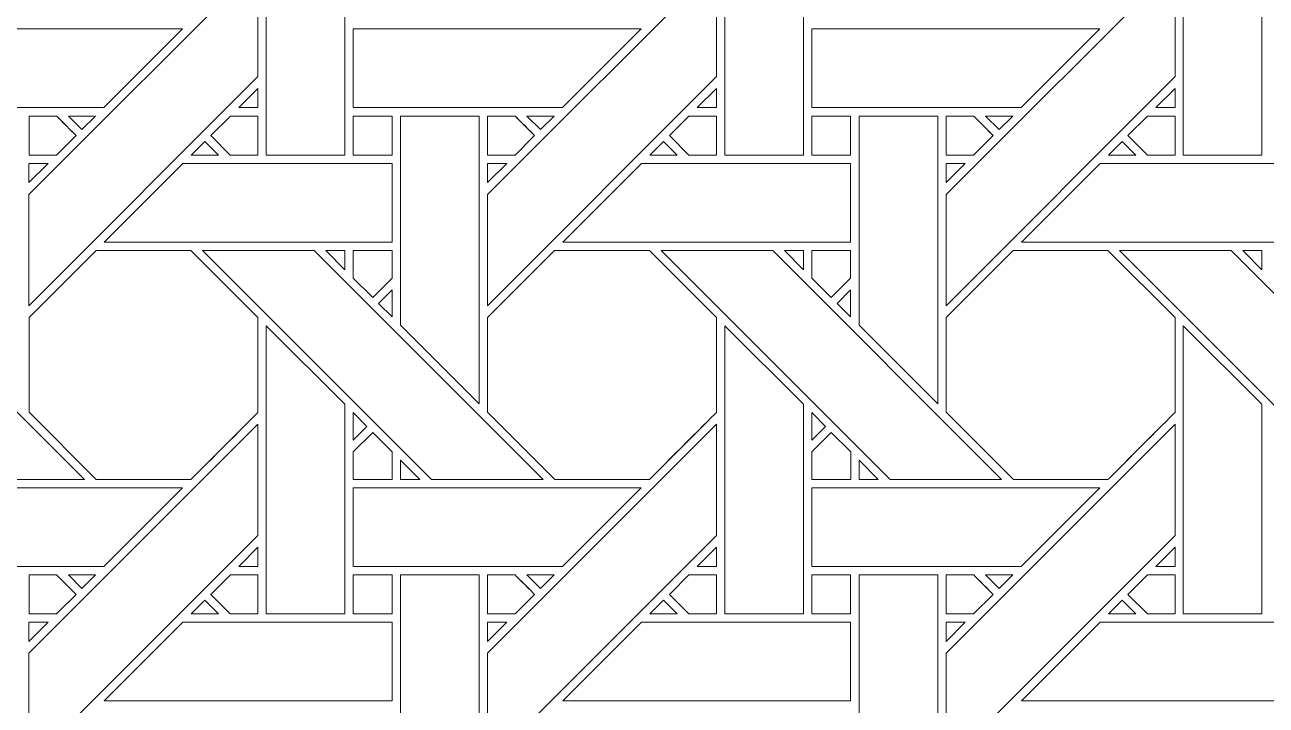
# Model space of a CAD drawing. Header units: inches. Extents: x 2.4 to 22.4, y -0.9 to 19.1.
# Drawn here: x 17.355 to 19.924, y 5.071 to 6.477 of the extents above; entities that cross this region are included whole.
import ezdxf

# ---------------------------------------------------------------- set-up
doc = ezdxf.new("R2010")
doc.units = ezdxf.units.IN
doc.header["$MEASUREMENT"] = 0
doc.layers.add('Design', color=7, linetype='Continuous', lineweight=0)

msp = doc.modelspace()

# ---------------------------------------------------------------- linework, layer by layer
at = {"layer": 'Design'}
for points, knots in [([(2.3829, 19.0948), (2.3829, 19.0948), (2.3829, -0.9052), (2.3829, -0.9052), (2.3829, -0.9052), (22.3829, -0.9052), (22.3829, -0.9052), (22.3829, -0.9052), (22.3829, 19.0948), (22.3829, 19.0948), (22.3829, 19.0948), (2.3829, 19.0948), (2.3829, 19.0948)], [0, 0, 0, 0, 1, 1, 1, 2, 2, 2, 3, 3, 3, 4, 4, 4, 4]), ([(3.3653, 18.1123), (3.3653, 18.1123), (3.3653, 0.0772), (3.3653, 0.0772), (3.3653, 0.0772), (21.4004, 0.0772), (21.4004, 0.0772), (21.4004, 0.0772), (21.4004, 18.1123), (21.4004, 18.1123), (21.4004, 18.1123), (3.3653, 18.1123), (3.3653, 18.1123)], [0, 0, 0, 0, 1, 1, 1, 2, 2, 2, 3, 3, 3, 4, 4, 4, 4]), ([(17.8548, 6.2082), (17.8548, 6.2082), (17.8548, 6.8041), (17.8548, 6.8041), (17.8548, 6.8041), (18.0176, 6.6419), (18.0176, 6.6419), (18.0176, 6.6419), (18.0176, 6.2082), (18.0176, 6.2082), (18.0176, 6.2082), (17.8548, 6.2082), (17.8548, 6.2082)], [0, 0, 0, 0, 1, 1, 1, 2, 2, 2, 3, 3, 3, 4, 4, 4, 4]), ([(18.8036, 6.2082), (18.8036, 6.2082), (18.8036, 6.8041), (18.8036, 6.8041), (18.8036, 6.8041), (18.9663, 6.6419), (18.9663, 6.6419), (18.9663, 6.6419), (18.9663, 6.2082), (18.9663, 6.2082), (18.9663, 6.2082), (18.8036, 6.2082), (18.8036, 6.2082)], [0, 0, 0, 0, 1, 1, 1, 2, 2, 2, 3, 3, 3, 4, 4, 4, 4]), ([(19.7523, 6.2082), (19.7523, 6.2082), (19.7523, 6.8041), (19.7523, 6.8041), (19.7523, 6.8041), (19.9151, 6.6419), (19.9151, 6.6419), (19.9151, 6.6419), (19.9151, 6.2082), (19.9151, 6.2082), (19.9151, 6.2082), (19.7523, 6.2082), (19.7523, 6.2082)], [0, 0, 0, 0, 1, 1, 1, 2, 2, 2, 3, 3, 3, 4, 4, 4, 4]), ([(17.364, 5.8968), (17.364, 5.8968), (17.364, 6.1269), (17.364, 6.1269), (17.364, 6.1269), (17.8377, 6.6005), (17.8377, 6.6005), (17.8377, 6.6005), (17.8377, 6.3705), (17.8377, 6.3705), (17.8377, 6.3705), (17.364, 5.8968), (17.364, 5.8968)], [0, 0, 0, 0, 1, 1, 1, 2, 2, 2, 3, 3, 3, 4, 4, 4, 4]), ([(18.7864, 6.3705), (18.7864, 6.3705), (18.3128, 5.8968), (18.3128, 5.8968), (18.3128, 5.8968), (18.3128, 6.1269), (18.3128, 6.1269), (18.3128, 6.1269), (18.7864, 6.6005), (18.7864, 6.6005), (18.7864, 6.6005), (18.7864, 6.3705), (18.7864, 6.3705)], [0, 0, 0, 0, 1, 1, 1, 2, 2, 2, 3, 3, 3, 4, 4, 4, 4]), ([(19.7352, 6.3705), (19.7352, 6.3705), (19.2615, 5.8968), (19.2615, 5.8968), (19.2615, 5.8968), (19.2615, 6.1269), (19.2615, 6.1269), (19.2615, 6.1269), (19.7352, 6.6005), (19.7352, 6.6005), (19.7352, 6.6005), (19.7352, 6.3705), (19.7352, 6.3705)], [0, 0, 0, 0, 1, 1, 1, 2, 2, 2, 3, 3, 3, 4, 4, 4, 4]), ([(17.5191, 6.3063), (17.5191, 6.3063), (17.0862, 6.3063), (17.0862, 6.3063), (17.0862, 6.3063), (17.0862, 6.469), (17.0862, 6.469), (17.0862, 6.469), (17.6819, 6.469), (17.6819, 6.469), (17.6819, 6.469), (17.5191, 6.3063), (17.5191, 6.3063)], [0, 0, 0, 0, 1, 1, 1, 2, 2, 2, 3, 3, 3, 4, 4, 4, 4]), ([(18.0349, 6.3063), (18.0349, 6.3063), (18.0349, 6.469), (18.0349, 6.469), (18.0349, 6.469), (18.6306, 6.469), (18.6306, 6.469), (18.6306, 6.469), (18.4679, 6.3063), (18.4679, 6.3063), (18.4679, 6.3063), (18.0349, 6.3063), (18.0349, 6.3063)], [0, 0, 0, 0, 1, 1, 1, 2, 2, 2, 3, 3, 3, 4, 4, 4, 4]), ([(18.9836, 6.3063), (18.9836, 6.3063), (18.9836, 6.469), (18.9836, 6.469), (18.9836, 6.469), (19.5793, 6.469), (19.5793, 6.469), (19.5793, 6.469), (19.4166, 6.3063), (19.4166, 6.3063), (19.4166, 6.3063), (18.9836, 6.3063), (18.9836, 6.3063)], [0, 0, 0, 0, 1, 1, 1, 2, 2, 2, 3, 3, 3, 4, 4, 4, 4]), ([(17.8377, 6.3063), (17.8377, 6.3063), (17.7979, 6.3063), (17.7979, 6.3063), (17.7979, 6.3063), (17.8377, 6.3461), (17.8377, 6.3461), (17.8377, 6.3461), (17.8377, 6.3063), (17.8377, 6.3063)], [0, 0, 0, 0, 1, 1, 1, 2, 2, 2, 3, 3, 3, 3]), ([(18.7864, 6.3063), (18.7864, 6.3063), (18.7467, 6.3063), (18.7467, 6.3063), (18.7467, 6.3063), (18.7864, 6.3461), (18.7864, 6.3461), (18.7864, 6.3461), (18.7864, 6.3063), (18.7864, 6.3063)], [0, 0, 0, 0, 1, 1, 1, 2, 2, 2, 3, 3, 3, 3]), ([(19.6954, 6.3063), (19.6954, 6.3063), (19.7352, 6.3461), (19.7352, 6.3461), (19.7352, 6.3461), (19.7352, 6.3063), (19.7352, 6.3063), (19.7352, 6.3063), (19.6954, 6.3063), (19.6954, 6.3063)], [0, 0, 0, 0, 1, 1, 1, 2, 2, 2, 3, 3, 3, 3]), ([(17.4211, 6.289), (17.4263, 6.2839), (17.457, 6.2531), (17.4615, 6.2486), (17.4615, 6.2486), (17.421, 6.2082), (17.421, 6.2082), (17.421, 6.2082), (17.3641, 6.2082), (17.3641, 6.2082), (17.3641, 6.2082), (17.3641, 6.289), (17.3641, 6.289), (17.3641, 6.289), (17.4211, 6.289), (17.4211, 6.289)], [0, 0, 0, 0, 1, 1, 1, 2, 2, 2, 3, 3, 3, 4, 4, 4, 5, 5, 5, 5]), ([(17.4467, 6.2634), (17.4467, 6.2634), (17.4615, 6.2486), (17.4615, 6.2486), (17.4615, 6.2486), (17.421, 6.2082), (17.421, 6.2082), (17.421, 6.2082), (17.3641, 6.2082), (17.3641, 6.2082), (17.3641, 6.2082), (17.3641, 6.289), (17.3641, 6.289), (17.3641, 6.289), (17.4211, 6.289), (17.4211, 6.289), (17.4267, 6.2834), (17.4371, 6.273), (17.4467, 6.2634)], [0, 0, 0, 0, 1, 1, 1, 2, 2, 2, 3, 3, 3, 4, 4, 4, 5, 5, 5, 6, 6, 6, 6]), ([(17.4455, 6.289), (17.4455, 6.289), (17.5019, 6.289), (17.5019, 6.289), (17.5019, 6.289), (17.4736, 6.2608), (17.4736, 6.2608), (17.4736, 6.2608), (17.4455, 6.289), (17.4455, 6.289)], [0, 0, 0, 0, 1, 1, 1, 2, 2, 2, 3, 3, 3, 3]), ([(17.7806, 6.2082), (17.7806, 6.2082), (17.7403, 6.2486), (17.7403, 6.2486), (17.7403, 6.2486), (17.7807, 6.289), (17.7807, 6.289), (17.7807, 6.289), (17.8377, 6.289), (17.8377, 6.289), (17.8377, 6.289), (17.8377, 6.2082), (17.8377, 6.2082), (17.8377, 6.2082), (17.7806, 6.2082), (17.7806, 6.2082)], [0, 0, 0, 0, 1, 1, 1, 2, 2, 2, 3, 3, 3, 4, 4, 4, 5, 5, 5, 5]), ([(17.7403, 6.2486), (17.7403, 6.2486), (17.7807, 6.289), (17.7807, 6.289), (17.7807, 6.289), (17.8377, 6.289), (17.8377, 6.289), (17.8377, 6.289), (17.8377, 6.2082), (17.8377, 6.2082), (17.8377, 6.2082), (17.7806, 6.2082), (17.7806, 6.2082), (17.7806, 6.2082), (17.7403, 6.2486), (17.7403, 6.2486)], [0, 0, 0, 0, 1, 1, 1, 2, 2, 2, 3, 3, 3, 4, 4, 4, 5, 5, 5, 5]), ([(18.0349, 6.289), (18.0349, 6.289), (18.1152, 6.289), (18.1152, 6.289), (18.1152, 6.289), (18.1152, 6.2082), (18.1152, 6.2082), (18.1152, 6.2082), (18.0349, 6.2082), (18.0349, 6.2082), (18.0349, 6.2082), (18.0349, 6.289), (18.0349, 6.289)], [0, 0, 0, 0, 1, 1, 1, 2, 2, 2, 3, 3, 3, 4, 4, 4, 4]), ([(18.0349, 6.2082), (18.0349, 6.2082), (18.0349, 6.289), (18.0349, 6.289), (18.0349, 6.289), (18.1152, 6.289), (18.1152, 6.289), (18.1152, 6.289), (18.1152, 6.2082), (18.1152, 6.2082), (18.1152, 6.2082), (18.0349, 6.2082), (18.0349, 6.2082)], [0, 0, 0, 0, 1, 1, 1, 2, 2, 2, 3, 3, 3, 4, 4, 4, 4]), ([(18.2956, 5.6939), (18.2956, 5.6939), (18.1327, 5.8568), (18.1327, 5.8568), (18.1327, 5.8568), (18.1327, 6.289), (18.1327, 6.289), (18.1327, 6.289), (18.2956, 6.289), (18.2956, 6.289), (18.2956, 6.289), (18.2956, 5.6939), (18.2956, 5.6939)], [0, 0, 0, 0, 1, 1, 1, 2, 2, 2, 3, 3, 3, 4, 4, 4, 4]), ([(18.3699, 6.289), (18.375, 6.2839), (18.4058, 6.2531), (18.4102, 6.2486), (18.4102, 6.2486), (18.3698, 6.2082), (18.3698, 6.2082), (18.3698, 6.2082), (18.3128, 6.2082), (18.3128, 6.2082), (18.3128, 6.2082), (18.3128, 6.289), (18.3128, 6.289), (18.3128, 6.289), (18.3699, 6.289), (18.3699, 6.289)], [0, 0, 0, 0, 1, 1, 1, 2, 2, 2, 3, 3, 3, 4, 4, 4, 5, 5, 5, 5]), ([(18.3128, 6.2082), (18.3128, 6.2082), (18.3128, 6.289), (18.3128, 6.289), (18.3128, 6.289), (18.3699, 6.289), (18.3699, 6.289), (18.3754, 6.2834), (18.4102, 6.2486), (18.4102, 6.2486), (18.4102, 6.2486), (18.3698, 6.2082), (18.3698, 6.2082), (18.3698, 6.2082), (18.3128, 6.2082), (18.3128, 6.2082)], [0, 0, 0, 0, 1, 1, 1, 2, 2, 2, 3, 3, 3, 4, 4, 4, 5, 5, 5, 5]), ([(18.3942, 6.289), (18.3942, 6.289), (18.4507, 6.289), (18.4507, 6.289), (18.4507, 6.289), (18.4224, 6.2608), (18.4224, 6.2608), (18.4224, 6.2608), (18.3942, 6.289), (18.3942, 6.289)], [0, 0, 0, 0, 1, 1, 1, 2, 2, 2, 3, 3, 3, 3]), ([(18.7294, 6.2082), (18.7294, 6.2082), (18.689, 6.2486), (18.689, 6.2486), (18.689, 6.2486), (18.7294, 6.289), (18.7294, 6.289), (18.7294, 6.289), (18.7865, 6.289), (18.7865, 6.289), (18.7865, 6.289), (18.7865, 6.2082), (18.7865, 6.2082), (18.7865, 6.2082), (18.7294, 6.2082), (18.7294, 6.2082)], [0, 0, 0, 0, 1, 1, 1, 2, 2, 2, 3, 3, 3, 4, 4, 4, 5, 5, 5, 5]), ([(18.689, 6.2486), (18.689, 6.2486), (18.7294, 6.289), (18.7294, 6.289), (18.7294, 6.289), (18.7865, 6.289), (18.7865, 6.289), (18.7865, 6.289), (18.7865, 6.2082), (18.7865, 6.2082), (18.7865, 6.2082), (18.7294, 6.2082), (18.7294, 6.2082), (18.7294, 6.2082), (18.689, 6.2486), (18.689, 6.2486)], [0, 0, 0, 0, 1, 1, 1, 2, 2, 2, 3, 3, 3, 4, 4, 4, 5, 5, 5, 5]), ([(18.9837, 6.289), (18.9837, 6.289), (19.0639, 6.289), (19.0639, 6.289), (19.0639, 6.289), (19.0639, 6.2082), (19.0639, 6.2082), (19.0639, 6.2082), (18.9837, 6.2082), (18.9837, 6.2082), (18.9837, 6.2082), (18.9837, 6.289), (18.9837, 6.289)], [0, 0, 0, 0, 1, 1, 1, 2, 2, 2, 3, 3, 3, 4, 4, 4, 4]), ([(18.9837, 6.2082), (18.9837, 6.2082), (18.9837, 6.289), (18.9837, 6.289), (18.9837, 6.289), (19.0639, 6.289), (19.0639, 6.289), (19.0639, 6.289), (19.0639, 6.2082), (19.0639, 6.2082), (19.0639, 6.2082), (18.9837, 6.2082), (18.9837, 6.2082)], [0, 0, 0, 0, 1, 1, 1, 2, 2, 2, 3, 3, 3, 4, 4, 4, 4]), ([(19.2443, 5.6939), (19.2443, 5.6939), (19.0814, 5.8568), (19.0814, 5.8568), (19.0814, 5.8568), (19.0814, 6.289), (19.0814, 6.289), (19.0814, 6.289), (19.2443, 6.289), (19.2443, 6.289), (19.2443, 6.289), (19.2443, 5.6939), (19.2443, 5.6939)], [0, 0, 0, 0, 1, 1, 1, 2, 2, 2, 3, 3, 3, 4, 4, 4, 4]), ([(19.3186, 6.289), (19.3237, 6.2839), (19.3545, 6.2531), (19.3589, 6.2486), (19.3589, 6.2486), (19.3185, 6.2082), (19.3185, 6.2082), (19.3185, 6.2082), (19.2615, 6.2082), (19.2615, 6.2082), (19.2615, 6.2082), (19.2615, 6.289), (19.2615, 6.289), (19.2615, 6.289), (19.3186, 6.289), (19.3186, 6.289)], [0, 0, 0, 0, 1, 1, 1, 2, 2, 2, 3, 3, 3, 4, 4, 4, 5, 5, 5, 5]), ([(19.2615, 6.2082), (19.2615, 6.2082), (19.2615, 6.289), (19.2615, 6.289), (19.2615, 6.289), (19.3186, 6.289), (19.3186, 6.289), (19.3239, 6.2837), (19.3547, 6.2528), (19.3589, 6.2486), (19.3589, 6.2486), (19.3185, 6.2082), (19.3185, 6.2082), (19.3185, 6.2082), (19.2615, 6.2082), (19.2615, 6.2082)], [0, 0, 0, 0, 1, 1, 1, 2, 2, 2, 3, 3, 3, 4, 4, 4, 5, 5, 5, 5]), ([(19.3429, 6.289), (19.3429, 6.289), (19.3994, 6.289), (19.3994, 6.289), (19.3994, 6.289), (19.3711, 6.2608), (19.3711, 6.2608), (19.3711, 6.2608), (19.3429, 6.289), (19.3429, 6.289)], [0, 0, 0, 0, 1, 1, 1, 2, 2, 2, 3, 3, 3, 3]), ([(19.6781, 6.2082), (19.6781, 6.2082), (19.6377, 6.2486), (19.6377, 6.2486), (19.6377, 6.2486), (19.6782, 6.289), (19.6782, 6.289), (19.6782, 6.289), (19.7352, 6.289), (19.7352, 6.289), (19.7352, 6.289), (19.7352, 6.2082), (19.7352, 6.2082), (19.7352, 6.2082), (19.6781, 6.2082), (19.6781, 6.2082)], [0, 0, 0, 0, 1, 1, 1, 2, 2, 2, 3, 3, 3, 4, 4, 4, 5, 5, 5, 5]), ([(19.7352, 6.2082), (19.7352, 6.2082), (19.6781, 6.2082), (19.6781, 6.2082), (19.6781, 6.2082), (19.6377, 6.2486), (19.6377, 6.2486), (19.6377, 6.2486), (19.6782, 6.289), (19.6782, 6.289), (19.6782, 6.289), (19.7352, 6.289), (19.7352, 6.289), (19.7352, 6.289), (19.7352, 6.2082), (19.7352, 6.2082)], [0, 0, 0, 0, 1, 1, 1, 2, 2, 2, 3, 3, 3, 4, 4, 4, 5, 5, 5, 5]), ([(17.7564, 6.2082), (17.7564, 6.2082), (17.6999, 6.2082), (17.6999, 6.2082), (17.6999, 6.2082), (17.7281, 6.2365), (17.7281, 6.2365), (17.7281, 6.2365), (17.7564, 6.2082), (17.7564, 6.2082)], [0, 0, 0, 0, 1, 1, 1, 2, 2, 2, 3, 3, 3, 3]), ([(18.7051, 6.2082), (18.7051, 6.2082), (18.6486, 6.2082), (18.6486, 6.2082), (18.6486, 6.2082), (18.6768, 6.2365), (18.6768, 6.2365), (18.6768, 6.2365), (18.7051, 6.2082), (18.7051, 6.2082)], [0, 0, 0, 0, 1, 1, 1, 2, 2, 2, 3, 3, 3, 3]), ([(19.5973, 6.2082), (19.5973, 6.2082), (19.6256, 6.2365), (19.6256, 6.2365), (19.6256, 6.2365), (19.6538, 6.2082), (19.6538, 6.2082), (19.6538, 6.2082), (19.5973, 6.2082), (19.5973, 6.2082)], [0, 0, 0, 0, 1, 1, 1, 2, 2, 2, 3, 3, 3, 3]), ([(17.4039, 6.1911), (17.4039, 6.1911), (17.364, 6.1513), (17.364, 6.1513), (17.364, 6.1513), (17.364, 6.1911), (17.364, 6.1911), (17.364, 6.1911), (17.4039, 6.1911), (17.4039, 6.1911)], [0, 0, 0, 0, 1, 1, 1, 2, 2, 2, 3, 3, 3, 3]), ([(18.1152, 6.1911), (18.1152, 6.1911), (18.1152, 6.0283), (18.1152, 6.0283), (18.1152, 6.0283), (17.5199, 6.0283), (17.5199, 6.0283), (17.5199, 6.0283), (17.6827, 6.1911), (17.6827, 6.1911), (17.6827, 6.1911), (18.1152, 6.1911), (18.1152, 6.1911)], [0, 0, 0, 0, 1, 1, 1, 2, 2, 2, 3, 3, 3, 4, 4, 4, 4]), ([(18.3526, 6.1911), (18.3526, 6.1911), (18.3128, 6.1513), (18.3128, 6.1513), (18.3128, 6.1513), (18.3128, 6.1911), (18.3128, 6.1911), (18.3128, 6.1911), (18.3526, 6.1911), (18.3526, 6.1911)], [0, 0, 0, 0, 1, 1, 1, 2, 2, 2, 3, 3, 3, 3]), ([(19.0639, 6.1911), (19.0639, 6.1911), (19.0639, 6.0283), (19.0639, 6.0283), (19.0639, 6.0283), (18.4686, 6.0283), (18.4686, 6.0283), (18.4686, 6.0283), (18.6314, 6.1911), (18.6314, 6.1911), (18.6314, 6.1911), (19.0639, 6.1911), (19.0639, 6.1911)], [0, 0, 0, 0, 1, 1, 1, 2, 2, 2, 3, 3, 3, 4, 4, 4, 4]), ([(19.3013, 6.1911), (19.3013, 6.1911), (19.2615, 6.1513), (19.2615, 6.1513), (19.2615, 6.1513), (19.2615, 6.1911), (19.2615, 6.1911), (19.2615, 6.1911), (19.3013, 6.1911), (19.3013, 6.1911)], [0, 0, 0, 0, 1, 1, 1, 2, 2, 2, 3, 3, 3, 3]), ([(20.0126, 6.1911), (20.0126, 6.1911), (20.0126, 6.0283), (20.0126, 6.0283), (20.0126, 6.0283), (19.4173, 6.0283), (19.4173, 6.0283), (19.4173, 6.0283), (19.5802, 6.1911), (19.5802, 6.1911), (19.5802, 6.1911), (20.0126, 6.1911), (20.0126, 6.1911)], [0, 0, 0, 0, 1, 1, 1, 2, 2, 2, 3, 3, 3, 4, 4, 4, 4]), ([(17.248, 5.5375), (17.248, 5.5375), (16.7745, 6.0112), (16.7745, 6.0112), (16.7745, 6.0112), (17.0054, 6.0112), (17.0054, 6.0112), (17.0054, 6.0112), (17.479, 5.5375), (17.479, 5.5375), (17.479, 5.5375), (17.248, 5.5375), (17.248, 5.5375)], [0, 0, 0, 0, 1, 1, 1, 2, 2, 2, 3, 3, 3, 4, 4, 4, 4]), ([(17.5028, 6.0111), (17.5028, 6.0111), (17.699, 6.0111), (17.699, 6.0111), (17.699, 6.0111), (17.8377, 5.8724), (17.8377, 5.8724), (17.8377, 5.8724), (17.8377, 5.6762), (17.8377, 5.6762), (17.8199, 5.6582), (17.708, 5.5465), (17.699, 5.5375), (17.699, 5.5375), (17.5033, 5.5375), (17.5033, 5.5375), (17.5033, 5.5375), (17.3641, 5.6767), (17.3641, 5.6767), (17.3641, 5.6767), (17.3641, 5.8724), (17.3641, 5.8724), (17.3641, 5.8724), (17.5028, 6.0111), (17.5028, 6.0111)], [0, 0, 0, 0, 1, 1, 1, 2, 2, 2, 3, 3, 3, 4, 4, 4, 5, 5, 5, 6, 6, 6, 7, 7, 7, 8, 8, 8, 8]), ([(17.8377, 5.6762), (17.8199, 5.6582), (17.708, 5.5464), (17.699, 5.5375), (17.699, 5.5375), (17.5033, 5.5375), (17.5033, 5.5375), (17.5033, 5.5375), (17.3641, 5.6767), (17.3641, 5.6767), (17.3641, 5.6767), (17.3641, 5.8724), (17.3641, 5.8724), (17.3641, 5.8724), (17.5028, 6.0111), (17.5028, 6.0111), (17.5028, 6.0111), (17.699, 6.0111), (17.699, 6.0111), (17.699, 6.0111), (17.8377, 5.8724), (17.8377, 5.8724), (17.8377, 5.8724), (17.8377, 5.6762), (17.8377, 5.6762)], [0, 0, 0, 0, 1, 1, 1, 2, 2, 2, 3, 3, 3, 4, 4, 4, 5, 5, 5, 6, 6, 6, 7, 7, 7, 8, 8, 8, 8]), ([(18.1967, 5.5375), (18.1967, 5.5375), (17.7232, 6.0112), (17.7232, 6.0112), (17.7232, 6.0112), (17.9541, 6.0112), (17.9541, 6.0112), (17.9541, 6.0112), (18.4278, 5.5375), (18.4278, 5.5375), (18.4278, 5.5375), (18.1967, 5.5375), (18.1967, 5.5375)], [0, 0, 0, 0, 1, 1, 1, 2, 2, 2, 3, 3, 3, 4, 4, 4, 4]), ([(18.0177, 6.0111), (18.0177, 6.0111), (18.0177, 5.9713), (18.0177, 5.9713), (18.0177, 5.9713), (17.9783, 6.0111), (17.9783, 6.0111), (17.9783, 6.0111), (18.0177, 6.0111), (18.0177, 6.0111)], [0, 0, 0, 0, 1, 1, 1, 2, 2, 2, 3, 3, 3, 3]), ([(18.1152, 6.0111), (18.1152, 6.0111), (18.1152, 5.9535), (18.1152, 5.9535), (18.1152, 5.9535), (18.0753, 5.9136), (18.0753, 5.9136), (18.0753, 5.9136), (18.0349, 5.9539), (18.0349, 5.9539), (18.0349, 5.9539), (18.0349, 6.0111), (18.0349, 6.0111), (18.0349, 6.0111), (18.1152, 6.0111), (18.1152, 6.0111)], [0, 0, 0, 0, 1, 1, 1, 2, 2, 2, 3, 3, 3, 4, 4, 4, 5, 5, 5, 5]), ([(18.0753, 5.9136), (18.0753, 5.9136), (18.0349, 5.9539), (18.0349, 5.9539), (18.0349, 5.9539), (18.0349, 6.0111), (18.0349, 6.0111), (18.0349, 6.0111), (18.1152, 6.0111), (18.1152, 6.0111), (18.1152, 6.0111), (18.1152, 5.9535), (18.1152, 5.9535), (18.1152, 5.9535), (18.0753, 5.9136), (18.0753, 5.9136)], [0, 0, 0, 0, 1, 1, 1, 2, 2, 2, 3, 3, 3, 4, 4, 4, 5, 5, 5, 5]), ([(18.4515, 6.0111), (18.4515, 6.0111), (18.6477, 6.0111), (18.6477, 6.0111), (18.6477, 6.0111), (18.7865, 5.8724), (18.7865, 5.8724), (18.7865, 5.8724), (18.7865, 5.6762), (18.7865, 5.6762), (18.7687, 5.6582), (18.6567, 5.5465), (18.6478, 5.5375), (18.6478, 5.5375), (18.452, 5.5375), (18.452, 5.5375), (18.452, 5.5375), (18.3128, 5.6767), (18.3128, 5.6767), (18.3128, 5.6767), (18.3128, 5.8724), (18.3128, 5.8724), (18.3128, 5.8724), (18.4515, 6.0111), (18.4515, 6.0111)], [0, 0, 0, 0, 1, 1, 1, 2, 2, 2, 3, 3, 3, 4, 4, 4, 5, 5, 5, 6, 6, 6, 7, 7, 7, 8, 8, 8, 8]), ([(18.7865, 5.6762), (18.7684, 5.658), (18.6565, 5.5463), (18.6478, 5.5375), (18.6478, 5.5375), (18.452, 5.5375), (18.452, 5.5375), (18.452, 5.5375), (18.3128, 5.6767), (18.3128, 5.6767), (18.3128, 5.6767), (18.3128, 5.8724), (18.3128, 5.8724), (18.3128, 5.8724), (18.4515, 6.0111), (18.4515, 6.0111), (18.4515, 6.0111), (18.6477, 6.0111), (18.6477, 6.0111), (18.6477, 6.0111), (18.7865, 5.8724), (18.7865, 5.8724), (18.7865, 5.8724), (18.7865, 5.6762), (18.7865, 5.6762)], [0, 0, 0, 0, 1, 1, 1, 2, 2, 2, 3, 3, 3, 4, 4, 4, 5, 5, 5, 6, 6, 6, 7, 7, 7, 8, 8, 8, 8]), ([(19.1455, 5.5375), (19.1455, 5.5375), (18.6719, 6.0112), (18.6719, 6.0112), (18.6719, 6.0112), (18.9029, 6.0112), (18.9029, 6.0112), (18.9029, 6.0112), (19.3765, 5.5375), (19.3765, 5.5375), (19.3765, 5.5375), (19.1455, 5.5375), (19.1455, 5.5375)], [0, 0, 0, 0, 1, 1, 1, 2, 2, 2, 3, 3, 3, 4, 4, 4, 4]), ([(18.9664, 6.0111), (18.9664, 6.0111), (18.9664, 5.9713), (18.9664, 5.9713), (18.9664, 5.9713), (18.927, 6.0111), (18.927, 6.0111), (18.927, 6.0111), (18.9664, 6.0111), (18.9664, 6.0111)], [0, 0, 0, 0, 1, 1, 1, 2, 2, 2, 3, 3, 3, 3]), ([(19.0639, 6.0111), (19.0639, 6.0111), (19.0639, 5.9535), (19.0639, 5.9535), (19.0639, 5.9535), (19.024, 5.9136), (19.024, 5.9136), (19.024, 5.9136), (18.9837, 5.9539), (18.9837, 5.9539), (18.9837, 5.9539), (18.9837, 6.0111), (18.9837, 6.0111), (18.9837, 6.0111), (19.0639, 6.0111), (19.0639, 6.0111)], [0, 0, 0, 0, 1, 1, 1, 2, 2, 2, 3, 3, 3, 4, 4, 4, 5, 5, 5, 5]), ([(19.024, 5.9136), (19.024, 5.9136), (18.9837, 5.9539), (18.9837, 5.9539), (18.9837, 5.9539), (18.9837, 6.0111), (18.9837, 6.0111), (18.9837, 6.0111), (19.0639, 6.0111), (19.0639, 6.0111), (19.0639, 6.0111), (19.0639, 5.9535), (19.0639, 5.9535), (19.0639, 5.9535), (19.024, 5.9136), (19.024, 5.9136)], [0, 0, 0, 0, 1, 1, 1, 2, 2, 2, 3, 3, 3, 4, 4, 4, 5, 5, 5, 5]), ([(19.4002, 6.0111), (19.4002, 6.0111), (19.5965, 6.0111), (19.5965, 6.0111), (19.5965, 6.0111), (19.7352, 5.8724), (19.7352, 5.8724), (19.7352, 5.8724), (19.7352, 5.6762), (19.7352, 5.6762), (19.7174, 5.6582), (19.6055, 5.5465), (19.5965, 5.5375), (19.5965, 5.5375), (19.4008, 5.5375), (19.4008, 5.5375), (19.4008, 5.5375), (19.2615, 5.6767), (19.2615, 5.6767), (19.2615, 5.6767), (19.2615, 5.8724), (19.2615, 5.8724), (19.2615, 5.8724), (19.4002, 6.0111), (19.4002, 6.0111)], [0, 0, 0, 0, 1, 1, 1, 2, 2, 2, 3, 3, 3, 4, 4, 4, 5, 5, 5, 6, 6, 6, 7, 7, 7, 8, 8, 8, 8]), ([(19.7352, 5.6762), (19.7173, 5.6581), (19.6054, 5.5464), (19.5965, 5.5375), (19.5965, 5.5375), (19.4008, 5.5375), (19.4008, 5.5375), (19.4008, 5.5375), (19.2615, 5.6767), (19.2615, 5.6767), (19.2615, 5.6767), (19.2615, 5.8724), (19.2615, 5.8724), (19.2615, 5.8724), (19.4002, 6.0111), (19.4002, 6.0111), (19.4002, 6.0111), (19.5965, 6.0111), (19.5965, 6.0111), (19.5965, 6.0111), (19.7352, 5.8724), (19.7352, 5.8724), (19.7352, 5.8724), (19.7352, 5.6762), (19.7352, 5.6762)], [0, 0, 0, 0, 1, 1, 1, 2, 2, 2, 3, 3, 3, 4, 4, 4, 5, 5, 5, 6, 6, 6, 7, 7, 7, 8, 8, 8, 8]), ([(20.0942, 5.5375), (20.0942, 5.5375), (19.6206, 6.0112), (19.6206, 6.0112), (19.6206, 6.0112), (19.8516, 6.0112), (19.8516, 6.0112), (19.8516, 6.0112), (20.3252, 5.5375), (20.3252, 5.5375), (20.3252, 5.5375), (20.0942, 5.5375), (20.0942, 5.5375)], [0, 0, 0, 0, 1, 1, 1, 2, 2, 2, 3, 3, 3, 4, 4, 4, 4]), ([(19.9151, 6.0111), (19.9151, 6.0111), (19.9151, 5.9713), (19.9151, 5.9713), (19.9151, 5.9713), (19.8757, 6.0111), (19.8757, 6.0111), (19.8757, 6.0111), (19.9151, 6.0111), (19.9151, 6.0111)], [0, 0, 0, 0, 1, 1, 1, 2, 2, 2, 3, 3, 3, 3]), ([(18.1152, 5.9293), (18.1152, 5.9293), (18.1152, 5.8741), (18.1152, 5.8741), (18.1152, 5.8741), (18.0874, 5.9015), (18.0874, 5.9015), (18.0874, 5.9015), (18.1152, 5.9293), (18.1152, 5.9293)], [0, 0, 0, 0, 1, 1, 1, 2, 2, 2, 3, 3, 3, 3]), ([(19.0639, 5.9293), (19.0639, 5.9293), (19.0639, 5.8741), (19.0639, 5.8741), (19.0639, 5.8741), (19.0361, 5.9015), (19.0361, 5.9015), (19.0361, 5.9015), (19.0639, 5.9293), (19.0639, 5.9293)], [0, 0, 0, 0, 1, 1, 1, 2, 2, 2, 3, 3, 3, 3]), ([(17.8548, 5.2595), (17.8548, 5.2595), (17.8548, 5.8553), (17.8548, 5.8553), (17.8548, 5.8553), (18.0176, 5.6932), (18.0176, 5.6932), (18.0176, 5.6932), (18.0176, 5.2595), (18.0176, 5.2595), (18.0176, 5.2595), (17.8548, 5.2595), (17.8548, 5.2595)], [0, 0, 0, 0, 1, 1, 1, 2, 2, 2, 3, 3, 3, 4, 4, 4, 4]), ([(18.8036, 5.2595), (18.8036, 5.2595), (18.8036, 5.8553), (18.8036, 5.8553), (18.8036, 5.8553), (18.9663, 5.6932), (18.9663, 5.6932), (18.9663, 5.6932), (18.9663, 5.2595), (18.9663, 5.2595), (18.9663, 5.2595), (18.8036, 5.2595), (18.8036, 5.2595)], [0, 0, 0, 0, 1, 1, 1, 2, 2, 2, 3, 3, 3, 4, 4, 4, 4]), ([(19.7523, 5.2595), (19.7523, 5.2595), (19.7523, 5.8553), (19.7523, 5.8553), (19.7523, 5.8553), (19.9151, 5.6932), (19.9151, 5.6932), (19.9151, 5.6932), (19.9151, 5.2595), (19.9151, 5.2595), (19.9151, 5.2595), (19.7523, 5.2595), (19.7523, 5.2595)], [0, 0, 0, 0, 1, 1, 1, 2, 2, 2, 3, 3, 3, 4, 4, 4, 4]), ([(17.364, 4.9481), (17.364, 4.9481), (17.364, 5.1782), (17.364, 5.1782), (17.364, 5.1782), (17.8377, 5.6518), (17.8377, 5.6518), (17.8377, 5.6518), (17.8377, 5.4217), (17.8377, 5.4217), (17.8377, 5.4217), (17.364, 4.9481), (17.364, 4.9481)], [0, 0, 0, 0, 1, 1, 1, 2, 2, 2, 3, 3, 3, 4, 4, 4, 4]), ([(18.0349, 5.6189), (18.0349, 5.6189), (18.0349, 5.6757), (18.0349, 5.6757), (18.0349, 5.6757), (18.0631, 5.6471), (18.0631, 5.6471), (18.0631, 5.6471), (18.0349, 5.6189), (18.0349, 5.6189)], [0, 0, 0, 0, 1, 1, 1, 2, 2, 2, 3, 3, 3, 3]), ([(18.7864, 5.4217), (18.7864, 5.4217), (18.3128, 4.9481), (18.3128, 4.9481), (18.3128, 4.9481), (18.3128, 5.1782), (18.3128, 5.1782), (18.3128, 5.1782), (18.7864, 5.6518), (18.7864, 5.6518), (18.7864, 5.6518), (18.7864, 5.4217), (18.7864, 5.4217)], [0, 0, 0, 0, 1, 1, 1, 2, 2, 2, 3, 3, 3, 4, 4, 4, 4]), ([(18.9836, 5.6189), (18.9836, 5.6189), (18.9836, 5.6757), (18.9836, 5.6757), (18.9836, 5.6757), (19.0118, 5.6471), (19.0118, 5.6471), (19.0118, 5.6471), (18.9836, 5.6189), (18.9836, 5.6189)], [0, 0, 0, 0, 1, 1, 1, 2, 2, 2, 3, 3, 3, 3]), ([(19.7352, 5.4217), (19.7352, 5.4217), (19.2615, 4.9481), (19.2615, 4.9481), (19.2615, 4.9481), (19.2615, 5.1782), (19.2615, 5.1782), (19.2615, 5.1782), (19.7352, 5.6518), (19.7352, 5.6518), (19.7352, 5.6518), (19.7352, 5.4217), (19.7352, 5.4217)], [0, 0, 0, 0, 1, 1, 1, 2, 2, 2, 3, 3, 3, 4, 4, 4, 4]), ([(18.0349, 5.5372), (18.0349, 5.5372), (18.0349, 5.5945), (18.0349, 5.5945), (18.0349, 5.5945), (18.0753, 5.6349), (18.0753, 5.6349), (18.0753, 5.6349), (18.1156, 5.5945), (18.1156, 5.5945), (18.1156, 5.5945), (18.1156, 5.5372), (18.1156, 5.5372), (18.1156, 5.5372), (18.0349, 5.5372), (18.0349, 5.5372)], [0, 0, 0, 0, 1, 1, 1, 2, 2, 2, 3, 3, 3, 4, 4, 4, 5, 5, 5, 5]), ([(18.0753, 5.6349), (18.0753, 5.6349), (18.1156, 5.5945), (18.1156, 5.5945), (18.1156, 5.5945), (18.1156, 5.5372), (18.1156, 5.5372), (18.1156, 5.5372), (18.0349, 5.5372), (18.0349, 5.5372), (18.0349, 5.5372), (18.0349, 5.5945), (18.0349, 5.5945), (18.0349, 5.5945), (18.0753, 5.6349), (18.0753, 5.6349)], [0, 0, 0, 0, 1, 1, 1, 2, 2, 2, 3, 3, 3, 4, 4, 4, 5, 5, 5, 5]), ([(18.9837, 5.5372), (18.9837, 5.5372), (18.9837, 5.5945), (18.9837, 5.5945), (18.9837, 5.5945), (19.024, 5.6349), (19.024, 5.6349), (19.024, 5.6349), (19.0643, 5.5945), (19.0643, 5.5945), (19.0643, 5.5945), (19.0643, 5.5372), (19.0643, 5.5372), (19.0643, 5.5372), (18.9837, 5.5372), (18.9837, 5.5372)], [0, 0, 0, 0, 1, 1, 1, 2, 2, 2, 3, 3, 3, 4, 4, 4, 5, 5, 5, 5]), ([(19.024, 5.6349), (19.024, 5.6349), (19.0643, 5.5945), (19.0643, 5.5945), (19.0643, 5.5945), (19.0643, 5.5372), (19.0643, 5.5372), (19.0643, 5.5372), (18.9837, 5.5372), (18.9837, 5.5372), (18.9837, 5.5372), (18.9837, 5.5945), (18.9837, 5.5945), (18.9837, 5.5945), (19.024, 5.6349), (19.024, 5.6349)], [0, 0, 0, 0, 1, 1, 1, 2, 2, 2, 3, 3, 3, 4, 4, 4, 5, 5, 5, 5]), ([(18.1328, 5.5375), (18.1328, 5.5375), (18.1328, 5.5773), (18.1328, 5.5773), (18.1328, 5.5773), (18.1725, 5.5375), (18.1725, 5.5375), (18.1725, 5.5375), (18.1328, 5.5375), (18.1328, 5.5375)], [0, 0, 0, 0, 1, 1, 1, 2, 2, 2, 3, 3, 3, 3]), ([(19.0815, 5.5375), (19.0815, 5.5375), (19.0815, 5.5773), (19.0815, 5.5773), (19.0815, 5.5773), (19.1212, 5.5375), (19.1212, 5.5375), (19.1212, 5.5375), (19.0815, 5.5375), (19.0815, 5.5375)], [0, 0, 0, 0, 1, 1, 1, 2, 2, 2, 3, 3, 3, 3]), ([(17.5191, 5.3576), (17.5191, 5.3576), (17.0862, 5.3576), (17.0862, 5.3576), (17.0862, 5.3576), (17.0862, 5.5203), (17.0862, 5.5203), (17.0862, 5.5203), (17.6819, 5.5203), (17.6819, 5.5203), (17.6819, 5.5203), (17.5191, 5.3576), (17.5191, 5.3576)], [0, 0, 0, 0, 1, 1, 1, 2, 2, 2, 3, 3, 3, 4, 4, 4, 4]), ([(18.0349, 5.3576), (18.0349, 5.3576), (18.0349, 5.5203), (18.0349, 5.5203), (18.0349, 5.5203), (18.6306, 5.5203), (18.6306, 5.5203), (18.6306, 5.5203), (18.4679, 5.3576), (18.4679, 5.3576), (18.4679, 5.3576), (18.0349, 5.3576), (18.0349, 5.3576)], [0, 0, 0, 0, 1, 1, 1, 2, 2, 2, 3, 3, 3, 4, 4, 4, 4]), ([(18.9836, 5.3576), (18.9836, 5.3576), (18.9836, 5.5203), (18.9836, 5.5203), (18.9836, 5.5203), (19.5793, 5.5203), (19.5793, 5.5203), (19.5793, 5.5203), (19.4166, 5.3576), (19.4166, 5.3576), (19.4166, 5.3576), (18.9836, 5.3576), (18.9836, 5.3576)], [0, 0, 0, 0, 1, 1, 1, 2, 2, 2, 3, 3, 3, 4, 4, 4, 4]), ([(17.8377, 5.3576), (17.8377, 5.3576), (17.7979, 5.3576), (17.7979, 5.3576), (17.7979, 5.3576), (17.8377, 5.3973), (17.8377, 5.3973), (17.8377, 5.3973), (17.8377, 5.3576), (17.8377, 5.3576)], [0, 0, 0, 0, 1, 1, 1, 2, 2, 2, 3, 3, 3, 3]), ([(18.7864, 5.3576), (18.7864, 5.3576), (18.7467, 5.3576), (18.7467, 5.3576), (18.7467, 5.3576), (18.7864, 5.3973), (18.7864, 5.3973), (18.7864, 5.3973), (18.7864, 5.3576), (18.7864, 5.3576)], [0, 0, 0, 0, 1, 1, 1, 2, 2, 2, 3, 3, 3, 3]), ([(19.6954, 5.3576), (19.6954, 5.3576), (19.7352, 5.3973), (19.7352, 5.3973), (19.7352, 5.3973), (19.7352, 5.3576), (19.7352, 5.3576), (19.7352, 5.3576), (19.6954, 5.3576), (19.6954, 5.3576)], [0, 0, 0, 0, 1, 1, 1, 2, 2, 2, 3, 3, 3, 3]), ([(17.4211, 5.3403), (17.4263, 5.3351), (17.457, 5.3043), (17.4615, 5.2999), (17.4615, 5.2999), (17.421, 5.2595), (17.421, 5.2595), (17.421, 5.2595), (17.3641, 5.2595), (17.3641, 5.2595), (17.3641, 5.2595), (17.3641, 5.3403), (17.3641, 5.3403), (17.3641, 5.3403), (17.4211, 5.3403), (17.4211, 5.3403)], [0, 0, 0, 0, 1, 1, 1, 2, 2, 2, 3, 3, 3, 4, 4, 4, 5, 5, 5, 5]), ([(17.4615, 5.2999), (17.4615, 5.2999), (17.421, 5.2595), (17.421, 5.2595), (17.421, 5.2595), (17.3641, 5.2595), (17.3641, 5.2595), (17.3641, 5.2595), (17.3641, 5.3403), (17.3641, 5.3403), (17.3641, 5.3403), (17.4211, 5.3403), (17.4211, 5.3403), (17.4211, 5.3403), (17.4615, 5.2999), (17.4615, 5.2999)], [0, 0, 0, 0, 1, 1, 1, 2, 2, 2, 3, 3, 3, 4, 4, 4, 5, 5, 5, 5]), ([(17.4455, 5.3403), (17.4455, 5.3403), (17.5019, 5.3403), (17.5019, 5.3403), (17.5019, 5.3403), (17.4736, 5.3121), (17.4736, 5.3121), (17.4736, 5.3121), (17.4455, 5.3403), (17.4455, 5.3403)], [0, 0, 0, 0, 1, 1, 1, 2, 2, 2, 3, 3, 3, 3]), ([(17.7806, 5.2595), (17.7806, 5.2595), (17.7403, 5.2998), (17.7403, 5.2998), (17.7403, 5.2998), (17.7807, 5.3403), (17.7807, 5.3403), (17.7807, 5.3403), (17.8377, 5.3403), (17.8377, 5.3403), (17.8377, 5.3403), (17.8377, 5.2595), (17.8377, 5.2595), (17.8377, 5.2595), (17.7806, 5.2595), (17.7806, 5.2595)], [0, 0, 0, 0, 1, 1, 1, 2, 2, 2, 3, 3, 3, 4, 4, 4, 5, 5, 5, 5]), ([(17.7403, 5.2998), (17.7403, 5.2998), (17.7807, 5.3403), (17.7807, 5.3403), (17.7807, 5.3403), (17.8377, 5.3403), (17.8377, 5.3403), (17.8377, 5.3403), (17.8377, 5.2595), (17.8377, 5.2595), (17.8377, 5.2595), (17.7806, 5.2595), (17.7806, 5.2595), (17.7806, 5.2595), (17.7403, 5.2998), (17.7403, 5.2998)], [0, 0, 0, 0, 1, 1, 1, 2, 2, 2, 3, 3, 3, 4, 4, 4, 5, 5, 5, 5]), ([(18.0349, 5.3403), (18.0349, 5.3403), (18.1152, 5.3403), (18.1152, 5.3403), (18.1152, 5.3403), (18.1152, 5.2595), (18.1152, 5.2595), (18.1152, 5.2595), (18.0349, 5.2595), (18.0349, 5.2595), (18.0349, 5.2595), (18.0349, 5.3403), (18.0349, 5.3403)], [0, 0, 0, 0, 1, 1, 1, 2, 2, 2, 3, 3, 3, 4, 4, 4, 4]), ([(18.0349, 5.2595), (18.0349, 5.2595), (18.0349, 5.3403), (18.0349, 5.3403), (18.0349, 5.3403), (18.1152, 5.3403), (18.1152, 5.3403), (18.1152, 5.3403), (18.1152, 5.2595), (18.1152, 5.2595), (18.1152, 5.2595), (18.0349, 5.2595), (18.0349, 5.2595)], [0, 0, 0, 0, 1, 1, 1, 2, 2, 2, 3, 3, 3, 4, 4, 4, 4]), ([(18.2956, 4.7452), (18.2956, 4.7452), (18.1327, 4.9081), (18.1327, 4.9081), (18.1327, 4.9081), (18.1327, 5.3403), (18.1327, 5.3403), (18.1327, 5.3403), (18.2956, 5.3403), (18.2956, 5.3403), (18.2956, 5.3403), (18.2956, 4.7452), (18.2956, 4.7452)], [0, 0, 0, 0, 1, 1, 1, 2, 2, 2, 3, 3, 3, 4, 4, 4, 4]), ([(18.3699, 5.3403), (18.375, 5.3351), (18.4058, 5.3043), (18.4102, 5.2999), (18.4102, 5.2999), (18.3698, 5.2595), (18.3698, 5.2595), (18.3698, 5.2595), (18.3128, 5.2595), (18.3128, 5.2595), (18.3128, 5.2595), (18.3128, 5.3403), (18.3128, 5.3403), (18.3128, 5.3403), (18.3699, 5.3403), (18.3699, 5.3403)], [0, 0, 0, 0, 1, 1, 1, 2, 2, 2, 3, 3, 3, 4, 4, 4, 5, 5, 5, 5]), ([(18.3128, 5.2595), (18.3128, 5.2595), (18.3128, 5.3403), (18.3128, 5.3403), (18.3128, 5.3403), (18.3699, 5.3403), (18.3699, 5.3403), (18.3752, 5.335), (18.406, 5.3041), (18.4102, 5.2999), (18.4102, 5.2999), (18.3698, 5.2595), (18.3698, 5.2595), (18.3698, 5.2595), (18.3128, 5.2595), (18.3128, 5.2595)], [0, 0, 0, 0, 1, 1, 1, 2, 2, 2, 3, 3, 3, 4, 4, 4, 5, 5, 5, 5]), ([(18.3942, 5.3403), (18.3942, 5.3403), (18.4506, 5.3403), (18.4506, 5.3403), (18.4506, 5.3403), (18.4224, 5.3121), (18.4224, 5.3121), (18.4224, 5.3121), (18.3942, 5.3403), (18.3942, 5.3403)], [0, 0, 0, 0, 1, 1, 1, 2, 2, 2, 3, 3, 3, 3]), ([(18.7294, 5.2595), (18.7294, 5.2595), (18.689, 5.2998), (18.689, 5.2998), (18.689, 5.2998), (18.7294, 5.3403), (18.7294, 5.3403), (18.7294, 5.3403), (18.7865, 5.3403), (18.7865, 5.3403), (18.7865, 5.3403), (18.7865, 5.2595), (18.7865, 5.2595), (18.7865, 5.2595), (18.7294, 5.2595), (18.7294, 5.2595)], [0, 0, 0, 0, 1, 1, 1, 2, 2, 2, 3, 3, 3, 4, 4, 4, 5, 5, 5, 5]), ([(18.689, 5.2998), (18.689, 5.2998), (18.7294, 5.3403), (18.7294, 5.3403), (18.7294, 5.3403), (18.7865, 5.3403), (18.7865, 5.3403), (18.7865, 5.3403), (18.7865, 5.2595), (18.7865, 5.2595), (18.7865, 5.2595), (18.7294, 5.2595), (18.7294, 5.2595), (18.7294, 5.2595), (18.689, 5.2998), (18.689, 5.2998)], [0, 0, 0, 0, 1, 1, 1, 2, 2, 2, 3, 3, 3, 4, 4, 4, 5, 5, 5, 5]), ([(18.9837, 5.3403), (18.9837, 5.3403), (19.0639, 5.3403), (19.0639, 5.3403), (19.0639, 5.3403), (19.0639, 5.2595), (19.0639, 5.2595), (19.0639, 5.2595), (18.9837, 5.2595), (18.9837, 5.2595), (18.9837, 5.2595), (18.9837, 5.3403), (18.9837, 5.3403)], [0, 0, 0, 0, 1, 1, 1, 2, 2, 2, 3, 3, 3, 4, 4, 4, 4]), ([(18.9837, 5.2595), (18.9837, 5.2595), (18.9837, 5.3403), (18.9837, 5.3403), (18.9837, 5.3403), (19.0639, 5.3403), (19.0639, 5.3403), (19.0639, 5.3403), (19.0639, 5.2595), (19.0639, 5.2595), (19.0639, 5.2595), (18.9837, 5.2595), (18.9837, 5.2595)], [0, 0, 0, 0, 1, 1, 1, 2, 2, 2, 3, 3, 3, 4, 4, 4, 4]), ([(19.2443, 4.7452), (19.2443, 4.7452), (19.0814, 4.9081), (19.0814, 4.9081), (19.0814, 4.9081), (19.0814, 5.3403), (19.0814, 5.3403), (19.0814, 5.3403), (19.2443, 5.3403), (19.2443, 5.3403), (19.2443, 5.3403), (19.2443, 4.7452), (19.2443, 4.7452)], [0, 0, 0, 0, 1, 1, 1, 2, 2, 2, 3, 3, 3, 4, 4, 4, 4]), ([(19.3186, 5.3403), (19.3237, 5.3351), (19.3545, 5.3043), (19.3589, 5.2999), (19.3589, 5.2999), (19.3185, 5.2595), (19.3185, 5.2595), (19.3185, 5.2595), (19.2615, 5.2595), (19.2615, 5.2595), (19.2615, 5.2595), (19.2615, 5.3403), (19.2615, 5.3403), (19.2615, 5.3403), (19.3186, 5.3403), (19.3186, 5.3403)], [0, 0, 0, 0, 1, 1, 1, 2, 2, 2, 3, 3, 3, 4, 4, 4, 5, 5, 5, 5]), ([(19.2615, 5.2595), (19.2615, 5.2595), (19.2615, 5.3403), (19.2615, 5.3403), (19.2615, 5.3403), (19.3186, 5.3403), (19.3186, 5.3403), (19.3239, 5.335), (19.3547, 5.3041), (19.3589, 5.2999), (19.3589, 5.2999), (19.3185, 5.2595), (19.3185, 5.2595), (19.3185, 5.2595), (19.2615, 5.2595), (19.2615, 5.2595)], [0, 0, 0, 0, 1, 1, 1, 2, 2, 2, 3, 3, 3, 4, 4, 4, 5, 5, 5, 5]), ([(19.3429, 5.3403), (19.3429, 5.3403), (19.3994, 5.3403), (19.3994, 5.3403), (19.3994, 5.3403), (19.3711, 5.3121), (19.3711, 5.3121), (19.3711, 5.3121), (19.3429, 5.3403), (19.3429, 5.3403)], [0, 0, 0, 0, 1, 1, 1, 2, 2, 2, 3, 3, 3, 3]), ([(19.6781, 5.2595), (19.6781, 5.2595), (19.6377, 5.2998), (19.6377, 5.2998), (19.6377, 5.2998), (19.6782, 5.3403), (19.6782, 5.3403), (19.6782, 5.3403), (19.7352, 5.3403), (19.7352, 5.3403), (19.7352, 5.3403), (19.7352, 5.2595), (19.7352, 5.2595), (19.7352, 5.2595), (19.6781, 5.2595), (19.6781, 5.2595)], [0, 0, 0, 0, 1, 1, 1, 2, 2, 2, 3, 3, 3, 4, 4, 4, 5, 5, 5, 5]), ([(19.7352, 5.2595), (19.7352, 5.2595), (19.6781, 5.2595), (19.6781, 5.2595), (19.6781, 5.2595), (19.6377, 5.2998), (19.6377, 5.2998), (19.6377, 5.2998), (19.6782, 5.3403), (19.6782, 5.3403), (19.6782, 5.3403), (19.7352, 5.3403), (19.7352, 5.3403), (19.7352, 5.3403), (19.7352, 5.2595), (19.7352, 5.2595)], [0, 0, 0, 0, 1, 1, 1, 2, 2, 2, 3, 3, 3, 4, 4, 4, 5, 5, 5, 5]), ([(17.7564, 5.2595), (17.7564, 5.2595), (17.6999, 5.2595), (17.6999, 5.2595), (17.6999, 5.2595), (17.7281, 5.2878), (17.7281, 5.2878), (17.7281, 5.2878), (17.7564, 5.2595), (17.7564, 5.2595)], [0, 0, 0, 0, 1, 1, 1, 2, 2, 2, 3, 3, 3, 3]), ([(18.7051, 5.2595), (18.7051, 5.2595), (18.6486, 5.2595), (18.6486, 5.2595), (18.6486, 5.2595), (18.6768, 5.2878), (18.6768, 5.2878), (18.6768, 5.2878), (18.7051, 5.2595), (18.7051, 5.2595)], [0, 0, 0, 0, 1, 1, 1, 2, 2, 2, 3, 3, 3, 3]), ([(19.5973, 5.2595), (19.5973, 5.2595), (19.6256, 5.2878), (19.6256, 5.2878), (19.6256, 5.2878), (19.6538, 5.2595), (19.6538, 5.2595), (19.6538, 5.2595), (19.5973, 5.2595), (19.5973, 5.2595)], [0, 0, 0, 0, 1, 1, 1, 2, 2, 2, 3, 3, 3, 3]), ([(17.4039, 5.2424), (17.4039, 5.2424), (17.364, 5.2025), (17.364, 5.2025), (17.364, 5.2025), (17.364, 5.2424), (17.364, 5.2424), (17.364, 5.2424), (17.4039, 5.2424), (17.4039, 5.2424)], [0, 0, 0, 0, 1, 1, 1, 2, 2, 2, 3, 3, 3, 3]), ([(18.1152, 5.2424), (18.1152, 5.2424), (18.1152, 5.0796), (18.1152, 5.0796), (18.1152, 5.0796), (17.5199, 5.0796), (17.5199, 5.0796), (17.5199, 5.0796), (17.6827, 5.2424), (17.6827, 5.2424), (17.6827, 5.2424), (18.1152, 5.2424), (18.1152, 5.2424)], [0, 0, 0, 0, 1, 1, 1, 2, 2, 2, 3, 3, 3, 4, 4, 4, 4]), ([(18.3526, 5.2424), (18.3526, 5.2424), (18.3128, 5.2025), (18.3128, 5.2025), (18.3128, 5.2025), (18.3128, 5.2424), (18.3128, 5.2424), (18.3128, 5.2424), (18.3526, 5.2424), (18.3526, 5.2424)], [0, 0, 0, 0, 1, 1, 1, 2, 2, 2, 3, 3, 3, 3]), ([(19.0639, 5.2424), (19.0639, 5.2424), (19.0639, 5.0796), (19.0639, 5.0796), (19.0639, 5.0796), (18.4686, 5.0796), (18.4686, 5.0796), (18.4686, 5.0796), (18.6314, 5.2424), (18.6314, 5.2424), (18.6314, 5.2424), (19.0639, 5.2424), (19.0639, 5.2424)], [0, 0, 0, 0, 1, 1, 1, 2, 2, 2, 3, 3, 3, 4, 4, 4, 4]), ([(19.3013, 5.2424), (19.3013, 5.2424), (19.2615, 5.2025), (19.2615, 5.2025), (19.2615, 5.2025), (19.2615, 5.2424), (19.2615, 5.2424), (19.2615, 5.2424), (19.3013, 5.2424), (19.3013, 5.2424)], [0, 0, 0, 0, 1, 1, 1, 2, 2, 2, 3, 3, 3, 3]), ([(20.0126, 5.2424), (20.0126, 5.2424), (20.0126, 5.0796), (20.0126, 5.0796), (20.0126, 5.0796), (19.4173, 5.0796), (19.4173, 5.0796), (19.4173, 5.0796), (19.5802, 5.2424), (19.5802, 5.2424), (19.5802, 5.2424), (20.0126, 5.2424), (20.0126, 5.2424)], [0, 0, 0, 0, 1, 1, 1, 2, 2, 2, 3, 3, 3, 4, 4, 4, 4])]:
    msp.add_open_spline(points, degree=3, knots=knots, dxfattribs=at)

doc.saveas('drawing.dxf')
